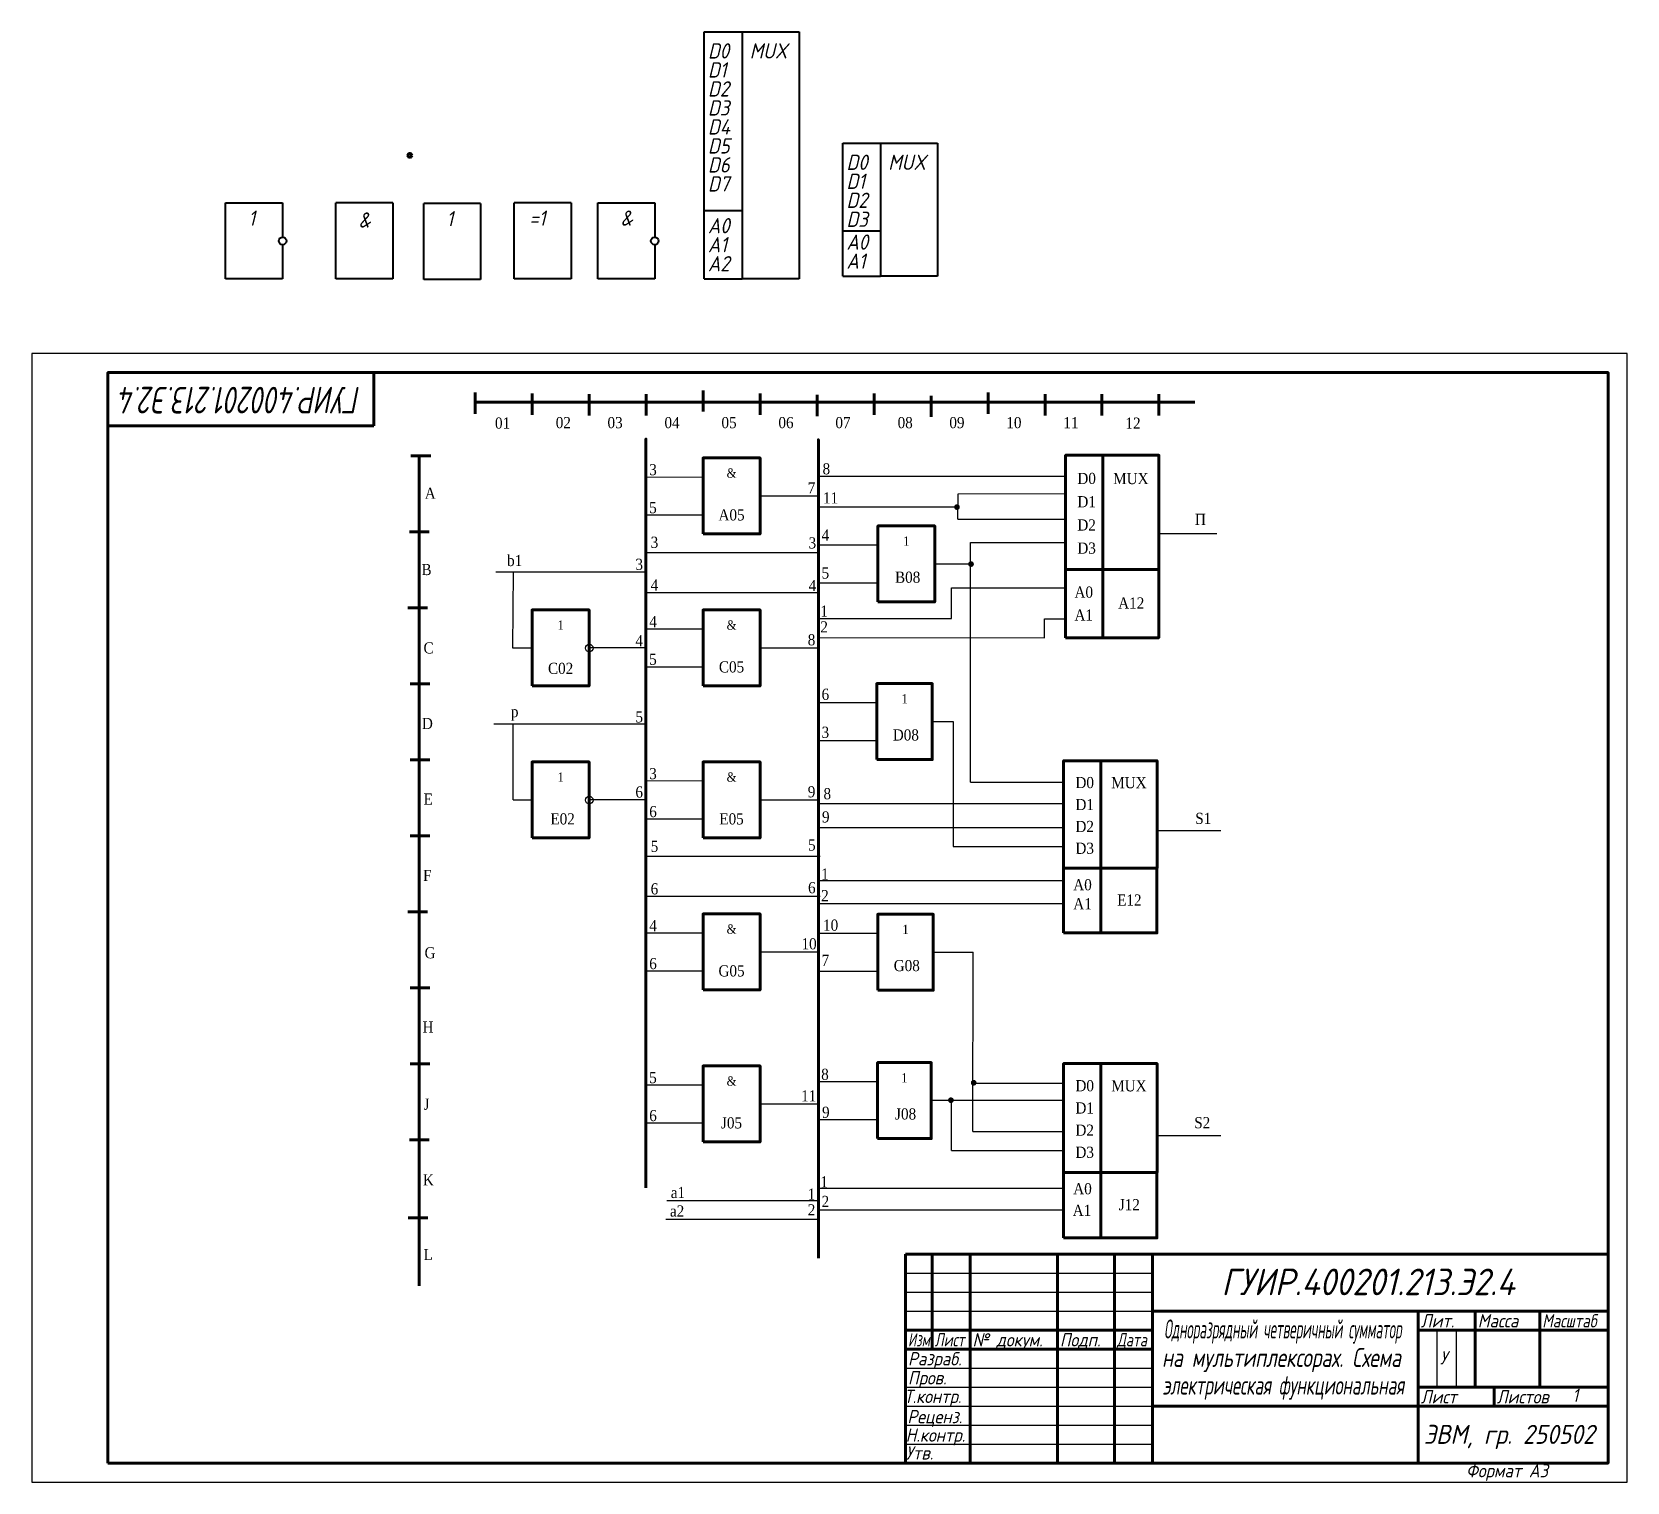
# Model space of a CAD drawing. Header units: millimetres. Extents: x 0 to 420, y 0 to 382.
import ezdxf
from ezdxf.enums import TextEntityAlignment as Align

# ---------------------------------------------------------------- set-up
doc = ezdxf.new("R2010")
doc.units = ezdxf.units.MM
doc.header["$LTSCALE"] = 0.5
doc.layers.get('0').update_dxf_attribs({"lineweight": 60})
doc.layers.get('Defpoints').update_dxf_attribs({"color": 5})
doc.layers.add('4-текст', color=7, linetype='Continuous', true_color=0x00ad00)
doc.layers.add('фигуры', color=7, linetype='Continuous', lineweight=40)
doc.layers.add('Электрический', color=7, linetype='Continuous')
doc.styles.get("Standard").update_dxf_attribs({"font": 'isocpeui.ttf', "width": 0.9})

msp = doc.modelspace()

# ---------------------------------------------------------------- linework, layer by layer
for p, q in [((20, 292.35), (20, 278.35)), ((90, 278.35), (90, 292.35)), ((20, 278.35), (90, 278.35)), ((365, 45.35), (365, 40.35))]:
    msp.add_line(p, q)
at = {"color": 7, "linetype": 'Continuous'}
for p, q in [((116.74, 281.46), (116.74, 287.06)), ((131.74, 281.26), (131.74, 286.86)), ((146.74, 281.06), (146.74, 286.66)), ((161.74, 281.06), (161.74, 286.66)), ((176.74, 282.06), (176.74, 287.66)), ((191.74, 281.26), (191.74, 286.86)), ((206.74, 280.86), (206.74, 286.46)), ((221.74, 281.26), (221.74, 286.86)), ((236.74, 280.66), (236.74, 286.26)), ((251.74, 281.46), (251.74, 287.06)), ((266.74, 281.06), (266.74, 286.66)), ((281.74, 281.06), (281.74, 286.66)), ((296.74, 281.06), (296.74, 286.66)), ((116.74, 284.56), (306.2, 284.56)), ((99.8, 270.42), (105, 270.42)), ((99.4, 250.42), (104.6, 250.42)), ((99, 230.42), (104.2, 230.42)), ((99.6, 210.42), (104.8, 210.42)), ((99.6, 190.42), (104.8, 190.42)), ((99.6, 170.42), (104.8, 170.42)), ((99, 150.42), (104.2, 150.42)), ((99.6, 130.42), (104.8, 130.42)), ((99.6, 110.42), (104.8, 110.42)), ((99.4, 90.42), (104.6, 90.42)), ((99.08, 69.87), (104.28, 69.87))]:
    msp.add_line(p, q, dxfattribs=at)
at = {"lineweight": 60}
for p, q in [((415, 60.35), (230, 60.35)), ((230, 5.35), (230, 60.35)), ((237, 60.35), (237, 35.35)), ((247, 5.35), (247, 60.35)), ((270, 60.35), (270, 5.35)), ((285, 5.35), (285, 60.35)), ((295, 60.35), (295, 5.35)), ((295, 45.35), (415, 45.35)), ((365, 5.35), (365, 45.35)), ((380, 45.35), (380, 25.35)), ((397, 25.35), (397, 45.35)), ((230, 40.35), (295, 40.35)), ((365, 40.35), (415, 40.35)), ((230, 35.35), (295, 35.35)), ((365, 25.35), (415, 25.35)), ((385, 20.35), (385, 25.35)), ((295, 20.35), (415, 20.35))]:
    msp.add_line(p, q, dxfattribs=at)
at = {"lineweight": -3}
for p, q in [((230, 55.35), (295, 55.35)), ((230, 50.35), (295, 50.35)), ((230, 45.35), (295, 45.35)), ((370, 25.35), (370, 40.35)), ((375, 40.35), (375, 25.35)), ((230, 30.35), (295, 30.35)), ((230, 25.35), (295, 25.35)), ((230, 20.35), (295, 20.35)), ((230, 15.35), (295, 15.35)), ((230, 10.35), (295, 10.35))]:
    msp.add_line(p, q, dxfattribs=at)
at = {"lineweight": 60}
msp.add_lwpolyline([(20, 5.35), (415, 5.35), (415, 292.35), (20, 292.35)], close=True, dxfattribs=at)
at = {"color": 7, "linetype": 'Continuous'}
for points in [[(161.65, 269.69), (161.65, 274.87), (161.65, 77.8)], [(207.08, 269.02), (207.08, 274.69), (207.08, 59.31)], [(102, 264.68), (102, 270.42), (102, 52)]]:
    msp.add_lwpolyline(points, dxfattribs=at)
at = {"linetype": 'Continuous'}
for points in [[(176.71, 249.87), (191.71, 249.87), (191.71, 269.87), (176.71, 269.87)], [(222.73, 232), (237.73, 232), (237.73, 252), (222.73, 252)], [(131.71, 209.87), (146.71, 209.87), (146.71, 229.87), (131.71, 229.87)], [(176.71, 209.87), (191.71, 209.87), (191.71, 229.87), (176.71, 229.87)], [(222.46, 190.48), (237.07, 190.48), (237.07, 210.48), (222.46, 210.48)], [(131.71, 169.87), (146.71, 169.87), (146.71, 189.87), (131.71, 189.87)], [(176.71, 169.87), (191.71, 169.87), (191.71, 189.87), (176.71, 189.87)], [(176.71, 129.87), (191.71, 129.87), (191.71, 149.87), (176.71, 149.87)], [(222.7, 129.79), (237.31, 129.79), (237.31, 149.79), (222.7, 149.79)], [(176.71, 89.87), (191.71, 89.87), (191.71, 109.87), (176.71, 109.87)], [(222.67, 90.75), (236.77, 90.75), (236.77, 110.75), (222.67, 110.75)]]:
    msp.add_lwpolyline(points, close=True, dxfattribs=at)
at = {"color": 7, "linetype": 'Continuous'}
for points in [[(272.15, 240.55), (281.99, 240.55), (281.99, 270.58), (272.15, 270.58)], [(281.99, 240.55), (296.74, 240.55), (296.74, 270.58), (281.99, 270.58)], [(272.12, 222.54), (281.95, 222.54), (281.95, 240.55), (272.12, 240.55)], [(281.95, 222.54), (296.71, 222.54), (296.71, 240.55), (281.95, 240.55)], [(271.65, 161.88), (281.48, 161.88), (281.48, 190.19), (271.65, 190.19)], [(281.48, 161.88), (296.24, 161.88), (296.24, 190.19), (281.48, 190.19)], [(271.62, 144.89), (281.45, 144.89), (281.45, 161.88), (271.62, 161.88)], [(281.45, 144.89), (296.2, 144.89), (296.2, 161.88), (281.45, 161.88)], [(271.65, 81.8), (281.48, 81.8), (281.48, 110.49), (271.65, 110.49)], [(281.48, 81.8), (296.24, 81.8), (296.24, 110.49), (281.48, 110.49)], [(271.62, 64.59), (281.45, 64.59), (281.45, 81.8), (271.62, 81.8)], [(281.45, 64.59), (296.2, 64.59), (296.2, 81.8), (281.45, 81.8)]]:
    msp.add_lwpolyline(points, close=True, dxfattribs=at)
at = {"const_width": 0.75}
for points in [[(243.19, 256.95, 1), (243.94, 256.95, 1)], [(246.89, 241.95, 1), (247.64, 241.95, 1)], [(247.59, 105.45, 1), (248.34, 105.45, 1)], [(241.59, 100.85, 1), (242.34, 100.85, 1)]]:
    msp.add_lwpolyline(points, format="xyb", close=True, dxfattribs=at)
msp.add_circle((99.5, 349.5), 0.5)
at = {"layer": 'Defpoints'}
msp.add_lwpolyline([(0, 0.35), (420, 0.35), (420, 297.35), (0, 297.35)], close=True, dxfattribs=at)
at = {"layer": 'фигуры'}
for p, q in [((177, 317), (177, 382)), ((177, 382), (187, 382)), ((187, 382), (202, 382)), ((187, 382), (187, 317)), ((202, 382), (202, 317)), ((213.47, 317.69), (213.47, 352.69)), ((213.47, 352.69), (223.47, 352.69)), ((223.47, 352.69), (238.47, 352.69)), ((223.47, 352.69), (223.47, 317.69)), ((238.47, 352.69), (238.47, 317.69)), ((177, 335), (187, 335)), ((213.47, 329.69), (223.47, 329.69)), ((177, 317), (187, 317)), ((202, 317), (187, 317)), ((213.47, 317.69), (223.47, 317.69)), ((238.47, 317.69), (223.47, 317.69))]:
    msp.add_line(p, q, dxfattribs=at)
at = {"layer": 'фигуры', "lineweight": 40}
for p, q in [((51, 337), (66, 337)), ((51, 317), (51, 337)), ((66, 337), (66, 328)), ((80, 317), (80, 337)), ((95, 337), (80, 337)), ((95, 337), (95, 317)), ((118.15, 336.85), (103.15, 336.85)), ((103.15, 316.85), (103.15, 336.85)), ((118.15, 336.85), (118.15, 316.85)), ((127, 317), (127, 337)), ((142, 337), (127, 337)), ((142, 337), (142, 317)), ((149, 337), (164, 337)), ((149, 317), (149, 337)), ((164, 337), (164, 328)), ((66, 326), (66, 317)), ((164, 326), (164, 317)), ((66, 317), (51, 317)), ((95, 317), (80, 317)), ((118.15, 316.85), (103.15, 316.85)), ((142, 317), (127, 317)), ((164, 317), (149, 317))]:
    msp.add_line(p, q, dxfattribs=at)
for centre in [(66, 327), (164, 327)]:
    msp.add_circle(centre, 1, dxfattribs=at)
at = {"layer": 'Электрический', "color": 7, "linetype": 'Continuous'}
for p, q in [((161.65, 264.86), (176.71, 264.87)), ((207.08, 265.08), (272.5, 265.08)), ((243.77, 253.73), (243.89, 260.46)), ((243.89, 260.46), (272.5, 260.54)), ((191.71, 259.87), (207.08, 259.87)), ((207.08, 257), (243.89, 257)), ((161.71, 254.87), (176.71, 254.87)), ((243.77, 253.73), (272.1, 253.73)), ((296.74, 250), (312, 250)), ((161.65, 244.96), (207.08, 244.96)), ((207.08, 247), (222.73, 247)), ((247.11, 184.59), (247.11, 247.66)), ((247.11, 247.66), (272.2, 247.66)), ((122.16, 239.87), (161.65, 239.87)), ((126.71, 239.87), (126.51, 219.87)), ((237.73, 242), (242.08, 242)), ((242.08, 242), (247.11, 242)), ((207.08, 237), (222.73, 237)), ((242.11, 235.66), (272.5, 235.66)), ((242.11, 227.66), (242.11, 235.66)), ((161.65, 234.46), (207.08, 234.46)), ((207.08, 227.66), (242.11, 227.66)), ((266.62, 227.54), (272.12, 227.54)), ((266.62, 222.54), (266.62, 227.54)), ((161.65, 224.87), (176.71, 224.87)), ((207.08, 222.66), (266.62, 222.54)), ((126.51, 219.87), (131.71, 219.87)), ((161.65, 219.87), (146.71, 219.87)), ((191.71, 219.87), (207.08, 219.87)), ((161.65, 214.87), (176.71, 214.87)), ((206.8, 205.48), (222.46, 205.48)), ((121.58, 199.87), (161.65, 199.87)), ((126.71, 179.87), (126.71, 199.87)), ((237.07, 200.48), (242.54, 200.48)), ((242.54, 200.48), (242.54, 167.66)), ((206.8, 195.48), (222.46, 195.48)), ((161.71, 185.03), (176.71, 184.87)), ((247.11, 184.59), (271.65, 184.59)), ((126.71, 179.87), (131.71, 179.87)), ((161.65, 179.87), (146.71, 179.87)), ((191.71, 179.87), (207.08, 179.87)), ((207.11, 178.92), (271.65, 178.92)), ((161.65, 174.87), (176.71, 174.87)), ((207.08, 172.66), (271.65, 172.66)), ((296.24, 171.86), (313, 171.86)), ((162.11, 165.09), (207.53, 165.09)), ((242.54, 167.66), (271.65, 167.66)), ((207.05, 158.69), (271.62, 158.69)), ((162.11, 154.59), (207.53, 154.59)), ((207.05, 152.66), (271.62, 152.66)), ((161.65, 144.87), (176.71, 144.87)), ((207.25, 144.79), (222.7, 144.79)), ((191.71, 139.87), (207.08, 139.87)), ((237.31, 139.79), (242.85, 139.79)), ((242.85, 139.79), (247.85, 139.79)), ((247.71, 92.66), (247.85, 139.79)), ((161.65, 134.87), (176.71, 134.87)), ((207.25, 134.79), (222.7, 134.79)), ((207.25, 105.75), (222.67, 105.75)), ((247.71, 105.32), (271.65, 105.32)), ((161.65, 104.87), (176.71, 104.87)), ((191.71, 99.87), (207.08, 99.87)), ((271.65, 100.75), (236.77, 100.75)), ((242.11, 87.66), (242.11, 100.75)), ((161.65, 94.87), (176.71, 94.87)), ((207.25, 95.75), (222.67, 95.75)), ((247.71, 92.66), (271.65, 92.66)), ((296.75, 91.6), (313, 91.6)), ((242.11, 87.66), (271.65, 87.66)), ((206.94, 77.66), (271.62, 77.66)), ((167.21, 74.46), (207.08, 74.46)), ((207.08, 72.03), (271.62, 72.03)), ((166.89, 69.54), (207.08, 69.54))]:
    msp.add_line(p, q, dxfattribs=at)
at = {"layer": 'Электрический', "linetype": 'Continuous'}
for points in [[(145.74, 219.84, -1), (147.74, 219.84, -1)], [(145.74, 179.84, -1), (147.74, 179.84, -1)]]:
    msp.add_lwpolyline(points, format="xyb", close=True, dxfattribs=at)

# ---------------------------------------------------------------- texts
at = {"width": 0.694238}
msp.add_text('ГУИР.400201.213.Э2.4', height=7, rotation=180, dxfattribs=at).set_placement((86.66, 288.6), (23.27, 288.6), align=Align.FIT)
at = {"width": 0.9}
for s, height, p in [('ГУИР.400201.213.Э2.4', 7, (313.19, 49.53)), ('ЭВМ, гр. 250502', 5, (366.47, 10.41))]:
    msp.add_text(s, height=height, dxfattribs=at).set_placement(p)
for s, width, p, p2 in [('Одноразрядный четверичный сумматор ', 0.492365, (298.11, 38.14), (362.22, 38.14)), ('на мультиплексорах. Схема ', 0.696296, (297.55, 30.65), (362.8, 30.65)), ('электрическая функциональная', 0.606086, (297.7, 23.38), (361.3, 23.38))]:
    msp.add_text(s, height=5, dxfattribs=dict(width=width)).set_placement(p, p2, align=Align.FIT)
at = {"lineweight": -3, "width": 0.9}
msp.add_text('Формат А3', height=3.5, dxfattribs=at).set_placement((377.6, 1.6))
at = {"char_height": 2.9352, "attachment_point": 5}
for s, insert, width in [('\\C7;\\fTimes New Roman|b0|i0|;\\H2.9352437481284;01', (123.92, 279.04), 53.6222), ('\\C7;\\fTimes New Roman|b0|i0|;\\H2.9352437481284;02', (139.93, 279.16), 53.6222), ('\\C7;\\fTimes New Roman|b0|i0|;\\H2.9352437481284;03', (153.55, 279.16), 53.6222), ('\\C7;\\fTimes New Roman|b0|i0|;\\H2.9352437481284;04', (168.55, 279.16), 53.6222), ('\\C7;\\fTimes New Roman|b0|i0|;\\H2.9352437481284;05', (183.55, 279.16), 53.6222), ('\\C7;\\fTimes New Roman|b0|i0|;\\H2.9352437481284;06', (198.55, 279.16), 53.6222), ('\\C7;\\fTimes New Roman|b0|i0|;\\H2.9352437481284;07', (213.55, 279.16), 53.6222), ('\\C7;\\fTimes New Roman|b0|i0|;\\H2.9352437481284;08', (229.93, 279.16), 53.6222), ('\\C7;\\fTimes New Roman|b0|i0|;\\H2.9352437481284;09', (243.55, 279.16), 53.6222), ('\\C7;\\fTimes New Roman|b0|i0|;\\H2.9352437481284;10', (258.55, 279.16), 53.6222), ('\\C7;\\fTimes New Roman|b0|i0|;\\H2.9352437481284;11', (273.55, 279.16), 53.6222), ('{\\fTimes New Roman|b0|i0|c0|p18;\\H1x;\\C7;12}', (289.92, 279.04), 53.6222), ('\\C7;\\fTimes New Roman|b0|i0|;\\H2.9352437481284;A', (104.88, 260.59), 15), ('\\C7;\\fTimes New Roman|b0|i0|;\\H2.9352437481284;B', (103.9, 240.5), 15), ('\\C7;\\fTimes New Roman|b0|i0|;\\H2.9352437481284;C', (104.44, 219.87), 15), ('\\C7;\\fTimes New Roman|b0|i0|;\\H2.9352437481284;D', (104.12, 199.99), 15), ('\\C7;\\fTimes New Roman|b0|i0|;\\H2.9352437481284;E', (104.36, 180.11), 20), ('\\C7;\\fTimes New Roman|b0|i0|;\\H2.9352437481284;F', (104.1, 160), 20), ('\\C7;\\fTimes New Roman|b0|i0|;\\H2.9352437481284;G', (104.83, 139.63), 20), ('\\C7;\\fTimes New Roman|b0|i0|;\\H2.9352437481284;H', (104.3, 120.1), 20), ('\\C7;\\fTimes New Roman|b0|i0|;\\H2.9352437481284;J', (103.9, 99.8), 20), ('{\\fTimes New Roman|b0|i0|c0|p18;\\H1x;\\C7;K}', (104.4, 79.9), 20), ('\\C7;\\fTimes New Roman|b0|i0|;\\H2.9352437481284;L', (104.34, 60.23), 20)]:
    msp.add_mtext(s, dxfattribs=dict(at, insert=insert, width=width))
at = {"layer": '4-текст', "lineweight": -3}
for s, width, p in [('Лит.', 0.9, (365.67, 41.05)), ('Масса', 0.9, (380.67, 41.05)), ('Масштаб', 0.8, (397.67, 41.05)), ('Изм.', 0.7, (230.67, 36.05)), ('Лист', 0.75, (237.67, 36.05)), ('№ докум.', 0.9, (247.67, 36.05)), ('Подп.', 0.9, (270.67, 36.05)), ('Дата', 0.75, (285.67, 36.05)), ('Разраб.', 0.9, (230.67, 31.05)), ('Пров.', 0.9, (230.67, 26.05)), ('Т.контр.', 0.9, (229.63, 21.15)), ('Лист', 0.9, (365.67, 21.05)), ('Листов', 0.9, (385.67, 21.05)), ('Реценз.', 0.9, (230.51, 15.83)), ('Н.контр.', 0.9, (230.06, 10.97)), ('Утв.', 0.9, (230.06, 6.28))]:
    msp.add_text(s, height=3.5, dxfattribs=dict(at, width=width)).set_placement(p)
at = {"layer": 'фигуры', "width": 0.9}
for s, p in [('D0', (178, 375)), ('MUX', (189, 375)), ('D1', (178, 370)), ('D2', (178, 365)), ('D3', (178, 360)), ('D4', (178, 355)), ('D5', (178, 350)), ('D6', (178, 345)), ('D0', (214.47, 345.69)), ('MUX', (225.47, 345.69)), ('D1', (214.47, 340.69)), ('D7', (178, 340)), ('D2', (214.47, 335.69)), ('1', (57, 331)), ('&', (86, 330.5)), ('1', (109.15, 330.85)), ('=1', (131, 331)), ('&', (155, 331)), ('A0', (178, 329)), ('D3', (214.47, 330.69)), ('A1', (178, 324)), ('A0', (214.47, 324.69)), ('A1', (214.47, 319.69)), ('A2', (178, 319))]:
    msp.add_text(s, height=4, dxfattribs=at).set_placement(p)
at = {"layer": 'Электрический', "width": 0.9}
for s, p in [('У', (370.74, 31.32)), ('1', (405.58, 21.42))]:
    msp.add_text(s, height=3.5, dxfattribs=at).set_placement(p)
at = {"layer": 'Электрический', "attachment_point": 5}
for s, insert, char_height, width in [('\\C7;\\fTimes New Roman|b0|i0|;\\H2.9352437481284;3', (163.53, 266.79), 2.9352, 53.6222), ('\\C7;\\fTimes New Roman|b0|i0|;\\H2.4460252597928;&', (184.21, 265.87), 2.446, 7.0556), ('\\C7;\\fTimes New Roman|b0|i0|;\\H2.9352437481284;8', (209.17, 267), 2.9352, 55.825), ('\\C7;\\fTimes New Roman|b0|i0|;\\H2.9352437481284;D0', (277.7, 264.47), 2.9352, 8), ('\\C7;\\fTimes New Roman|b0|i0|;\\H2.9352437481284;MUX', (289.34, 264.43), 2.9352, 17), ('\\C7;\\fTimes New Roman|b0|i0|;\\H2.9352437481284;7', (205.27, 262), 2.9352, 53.6222), ('\\C7;\\fTimes New Roman|b0|i0|;\\H2.9352437481284;11', (210.27, 259.36), 2.9352, 53.6222), ('\\C7;\\fTimes New Roman|b0|i0|;\\H2.9352437481284;5', (163.53, 256.79), 2.9352, 53.6222), ('\\C7;\\fTimes New Roman|b0|i0|;\\H2.9352437481284;A05', (184.21, 254.87), 2.9352, 15), ('\\C7;\\fTimes New Roman|b0|i0|;\\H2.9352437481284;D1', (277.7, 258.35), 2.9352, 8), ('\\C7;\\fTimes New Roman|b0|i0|;\\H2.9352437481284;D2', (277.7, 252.24), 2.9352, 8), ('\\C7;\\fTimes New Roman|b0|i0|;\\H2.9352437481284;П', (307.67, 253.72), 2.9352, 53.6222), ('\\C7;\\fTimes New Roman|b0|i0|;\\H2.9352437481284;3', (163.92, 247.66), 2.9352, 53.6222), ('\\C7;\\fTimes New Roman|b0|i0|;\\H2.9352437481284;3', (205.5, 247.5), 2.9352, 53.6222), ('\\C7;\\fTimes New Roman|b0|i0|;\\H2.9352437481284;4', (208.92, 249.58), 2.9352, 53.6222), ('\\C7;\\fTimes New Roman|b0|i0|;\\H2.4460252597928;1', (230.23, 248), 2.446, 7.0556), ('\\C7;\\fTimes New Roman|b0|i0|;\\H2.9352437481284;b1', (127.11, 242.87), 2.9352, 53.6222), ('\\C7;\\fTimes New Roman|b0|i0|;\\H2.9352437481284;D3', (277.7, 246.13), 2.9352, 8), ('\\C7;\\fTimes New Roman|b0|i0|;\\H2.9352437481284;3', (159.9, 241.87), 2.9352, 53.6222), ('\\C7;\\fTimes New Roman|b0|i0|;\\H2.9352437481284;5', (208.92, 239.58), 2.9352, 53.6222), ('\\C7;\\fTimes New Roman|b0|i0|;\\H2.9352437481284;B08', (230.58, 238.47), 2.9352, 18), ('\\C7;\\fTimes New Roman|b0|i0|;\\H2.9352437481284;4', (163.92, 236.46), 2.9352, 53.6222), ('\\C7;\\fTimes New Roman|b0|i0|;\\H2.9352437481284;4', (205.5, 236.3), 2.9352, 53.6222), ('\\C7;\\fTimes New Roman|b0|i0|;\\H2.9352437481284;A0', (276.95, 234.55), 2.9352, 8), ('\\C7;\\fTimes New Roman|b0|i0|;\\H2.9352437481284;1', (208.6, 229.57), 2.9352, 53.6222), ('{\\fTimes New Roman|b0|i0|c0|p18;\\H1x;\\C7;A1\\fTimes New Roman|b0|i0|c204|p18;2}', (289.45, 231.7), 2.9352, 15), ('\\C7;\\fTimes New Roman|b0|i0|;\\H2.4460252597928;1', (139.21, 225.87), 2.446, 7.0556), ('\\C7;\\fTimes New Roman|b0|i0|;\\H2.9352437481284;4', (163.53, 226.79), 2.9352, 53.6222), ('\\C7;\\fTimes New Roman|b0|i0|;\\H2.4460252597928;&', (184.21, 225.87), 2.446, 7.0556), ('\\C7;\\fTimes New Roman|b0|i0|;\\H2.9352437481284;2', (208.6, 225.42), 2.9352, 53.6222), ('\\C7;\\fTimes New Roman|b0|i0|;\\H2.9352437481284;A1', (276.95, 228.54), 2.9352, 8), ('\\C7;\\fTimes New Roman|b0|i0|;\\H2.9352437481284;4', (159.9, 221.79), 2.9352, 53.6222), ('\\C7;\\fTimes New Roman|b0|i0|;\\H2.9352437481284;8', (205.27, 222), 2.9352, 53.6222), ('\\C7;\\fTimes New Roman|b0|i0|;\\H2.9352437481284;С02', (139.21, 214.48), 2.9352, 15), ('\\C7;\\fTimes New Roman|b0|i0|;\\H2.9352437481284;5', (163.53, 216.87), 2.9352, 53.6222), ('\\C7;\\fTimes New Roman|b0|i0|;\\H2.9352437481284;C05', (184.21, 214.87), 2.9352, 15), ('\\C7;\\fTimes New Roman|b0|i0|;\\H2.9352437481284;6', (208.92, 207.66), 2.9352, 53.6222), ('\\C7;\\fTimes New Roman|b0|i0|;\\H2.4460252597928;1', (229.76, 206.48), 2.446, 7.0556), ('\\C7;\\fTimes New Roman|b0|i0|;\\H2.9352437481284;p', (127.11, 202.66), 2.9352, 53.6222), ('\\C7;\\fTimes New Roman|b0|i0|;\\H2.9352437481284;5', (159.9, 201.71), 2.9352, 53.6222), ('\\C7;\\fTimes New Roman|b0|i0|;\\H2.9352437481284;3', (208.92, 197.66), 2.9352, 53.6222), ('{\\fTimes New Roman|b0|i0|c0|p18;\\H1x;\\C7;D08}', (230.1, 196.96), 2.9352, 17.5256), ('\\C7;\\fTimes New Roman|b0|i0|;\\H2.4460252597928;1', (139.21, 185.87), 2.446, 7.0556), ('\\C7;\\fTimes New Roman|b0|i0|;\\H2.9352437481284;3', (163.53, 186.79), 2.9352, 53.6222), ('\\C7;\\fTimes New Roman|b0|i0|;\\H2.4460252597928;&', (184.21, 185.87), 2.446, 7.0556), ('\\C7;\\fTimes New Roman|b0|i0|;\\H2.9352437481284;D0', (277.19, 184.43), 2.9352, 8), ('\\C7;\\fTimes New Roman|b0|i0|;\\H2.9352437481284;MUX', (288.84, 184.4), 2.9352, 17), ('\\C7;\\fTimes New Roman|b0|i0|;\\H2.9352437481284;6', (159.9, 181.95), 2.9352, 53.6222), ('\\C7;\\fTimes New Roman|b0|i0|;\\H2.9352437481284;9', (205.27, 182), 2.9352, 53.6222), ('\\C7;\\fTimes New Roman|b0|i0|;\\H2.9352437481284;8', (209.42, 181.5), 2.9352, 53.6222), ('\\C7;\\fTimes New Roman|b0|i0|;\\H2.9352437481284;E02', (139.73, 174.87), 2.9352, 15), ('\\C7;\\fTimes New Roman|b0|i0|;\\H2.9352437481284;6', (163.53, 176.79), 2.9352, 53.6222), ('\\C7;\\fTimes New Roman|b0|i0|;\\H2.9352437481284;E05', (184.21, 174.87), 2.9352, 15), ('\\C7;\\fTimes New Roman|b0|i0|;\\H2.9352437481284;9', (209.01, 175.39), 2.9352, 53.6222), ('\\C7;\\fTimes New Roman|b0|i0|;\\H2.9352437481284;D1', (277.19, 178.66), 2.9352, 8), ('{\\fTimes New Roman|b0|i0|c0|p18;\\H1x;\\C7;S1}', (308.41, 175), 2.9352, 53.6222), ('\\C7;\\fTimes New Roman|b0|i0|;\\H2.9352437481284;D2', (277.19, 172.9), 2.9352, 8), ('\\C7;\\fTimes New Roman|b0|i0|;\\H2.9352437481284;5', (163.92, 167.66), 2.9352, 53.6222), ('\\C7;\\fTimes New Roman|b0|i0|;\\H2.9352437481284;5', (205.35, 167.98), 2.9352, 53.6222), ('\\C7;\\fTimes New Roman|b0|i0|;\\H2.9352437481284;D3', (277.19, 167.14), 2.9352, 8), ('\\C7;\\fTimes New Roman|b0|i0|;\\H2.9352437481284;1', (208.8, 160.37), 2.9352, 53.6222), ('\\C7;\\fTimes New Roman|b0|i0|;\\H2.9352437481284;6', (163.92, 156.46), 2.9352, 53.6222), ('\\C7;\\fTimes New Roman|b0|i0|;\\H2.9352437481284;6', (205.35, 156.78), 2.9352, 53.6222), ('\\C7;\\fTimes New Roman|b0|i0|;\\H2.9352437481284;2', (208.8, 154.7), 2.9352, 53.6222), ('\\C7;\\fTimes New Roman|b0|i0|;\\H2.9352437481284;A0', (276.62, 157.54), 2.9352, 8), ('\\C7;\\fTimes New Roman|b0|i0|;\\H2.9352437481284;A1', (276.62, 152.54), 2.9352, 8), ('{\\fTimes New Roman|b0|i0|c0|p18;\\C7;E1\\fTimes New Roman|b0|i0|c204|p18;2}', (288.95, 153.53), 2.9352, 15), ('\\C7;\\fTimes New Roman|b0|i0|;\\H2.9352437481284;4', (163.53, 146.79), 2.9352, 53.6222), ('\\C7;\\fTimes New Roman|b0|i0|;\\H2.4460252597928;&', (184.21, 145.87), 2.446, 7.0556), ('\\C7;\\fTimes New Roman|b0|i0|;\\H2.9352437481284;10', (210.3, 146.9), 2.9352, 53.6222), ('\\C7;\\fTimes New Roman|b0|i0|;\\H2.4460252597928;1', (230.01, 145.79), 2.446, 7.0556), ('\\C7;\\fTimes New Roman|b0|i0|;\\H2.9352437481284;10', (204.63, 142), 2.9352, 53.6222), ('\\C7;\\fTimes New Roman|b0|i0|;\\H2.9352437481284;7', (208.92, 137.66), 2.9352, 53.6222), ('\\C7;\\fTimes New Roman|b0|i0|;\\H2.9352437481284;6', (163.53, 136.79), 2.9352, 53.6222), ('\\C7;\\fTimes New Roman|b0|i0|;\\H2.9352437481284;G05', (184.21, 134.87), 2.9352, 15), ('\\C7;\\fTimes New Roman|b0|i0|;\\H2.9352437481284;G08', (230.34, 136.26), 2.9352, 17.5256), ('\\C7;\\fTimes New Roman|b0|i0|;\\H2.9352437481284;5', (163.53, 106.79), 2.9352, 53.6222), ('\\C7;\\fTimes New Roman|b0|i0|;\\H2.4460252597928;&', (184.21, 105.87), 2.446, 7.0556), ('\\C7;\\fTimes New Roman|b0|i0|;\\H2.9352437481284;8', (208.81, 107.66), 2.9352, 53.6222), ('\\C7;\\fTimes New Roman|b0|i0|;\\H2.4460252597928;1', (229.72, 106.75), 2.446, 7.0556), ('\\C7;\\fTimes New Roman|b0|i0|;\\H2.9352437481284;D0', (277.19, 104.65), 2.9352, 8), ('\\C7;\\fTimes New Roman|b0|i0|;\\H2.9352437481284;MUX', (288.84, 104.62), 2.9352, 17), ('\\C7;\\fTimes New Roman|b0|i0|;\\H2.9352437481284;11', (204.53, 102), 2.9352, 53.6222), ('\\C7;\\fTimes New Roman|b0|i0|;\\H2.9352437481284;6', (163.53, 96.79), 2.9352, 53.6222), ('\\C7;\\fTimes New Roman|b0|i0|;\\H2.9352437481284;9', (209.02, 97.66), 2.9352, 53.6222), ('\\C7;\\fTimes New Roman|b0|i0|;\\H2.9352437481284;J08', (230.04, 97.22), 2.9352, 16.9256), ('\\C7;\\fTimes New Roman|b0|i0|;\\H2.9352437481284;D1', (277.19, 98.81), 2.9352, 8), ('\\C7;\\fTimes New Roman|b0|i0|;\\H2.9352437481284;J05', (184.21, 94.87), 2.9352, 15), ('\\C7;\\fTimes New Roman|b0|i0|;\\H2.9352437481284;D2', (277.19, 92.97), 2.9352, 8), ('\\C7;\\fTimes New Roman|b0|i0|;\\H2.9352437481284;S2', (308.14, 94.92), 2.9352, 53.6222), ('\\C7;\\fTimes New Roman|b0|i0|;\\H2.9352437481284;D3', (277.19, 87.13), 2.9352, 8), ('\\C7;\\fTimes New Roman|b0|i0|;\\H2.9352437481284;1', (208.6, 79.37), 2.9352, 53.6222), ('\\C7;\\fTimes New Roman|b0|i0|;\\H2.9352437481284;a1', (170.09, 76.55), 2.9352, 53.6222), ('\\C7;\\fTimes New Roman|b0|i0|;\\H2.9352437481284;1', (205.27, 76.14), 2.9352, 53.6222), ('\\C7;\\fTimes New Roman|b0|i0|;\\H2.9352437481284;2', (208.92, 74.21), 2.9352, 53.6222), ('\\C7;\\fTimes New Roman|b0|i0|;\\H2.9352437481284;A0', (276.62, 77.54), 2.9352, 8), ('\\C7;\\fTimes New Roman|b0|i0|;\\H2.9352437481284;a2', (169.88, 71.68), 2.9352, 53.6222), ('\\C7;\\fTimes New Roman|b0|i0|;\\H2.9352437481284;2', (205.27, 72), 2.9352, 53.6222), ('\\C7;\\fTimes New Roman|b0|i0|;\\H2.9352437481284;A1', (276.47, 71.87), 2.9352, 8), ('{\\fTimes New Roman|b0|i0|c0|p18;\\C7;J1\\fTimes New Roman|b0|i0|c204|p18;2}', (288.95, 73.34), 2.9352, 15)]:
    msp.add_mtext(s, dxfattribs=dict(at, insert=insert, char_height=char_height, width=width))

doc.saveas('drawing.dxf')
